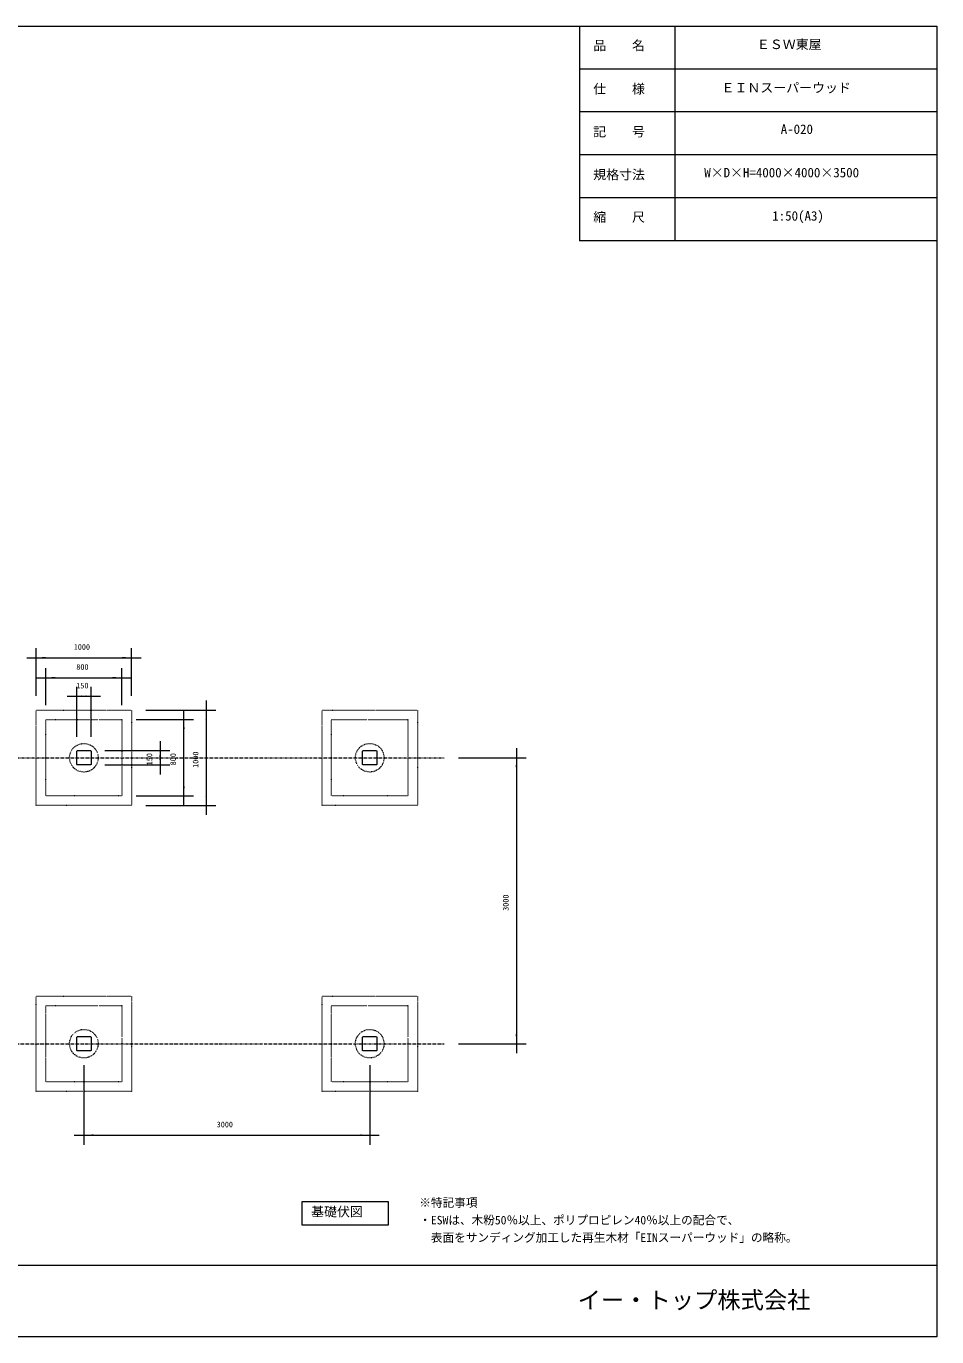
# Model space of a CAD drawing. Units: millimetres, scale not verified. Extents: x -9750 to 9750, y -6875 to 6875.
# Drawn here: x 194 to 9750, y -6875 to 6875 of the extents above; entities that cross this region are included whole.
import ezdxf
from ezdxf.enums import TextEntityAlignment as Align

# ---------------------------------------------------------------- set-up
doc = ezdxf.new("R2010")
doc.units = ezdxf.units.MM
doc.header["$LTSCALE"] = 50
doc.linetypes.add('USER2', pattern=[1.041641, 0.625, -0.208282, 0.069427, -0.138931])
doc.linetypes.add('USER5', pattern=[0.208282, 0.069427, -0.138855])
doc.layers.add('0-1_IMPORTED', color=30, linetype='Continuous', lineweight=18)
doc.styles.add('ＭＳ ゴシック', font='')
doc.styles.get('ＭＳ ゴシック').set_extended_font_data('MS Gothic')

msp = doc.modelspace()

# ---------------------------------------------------------------- linework, layer by layer
at = {"layer": '0-1_IMPORTED'}
for p, q in [((6000, 6875), (6000, 4625)), ((7000, 6875), (7000, 4625)), ((9750, 6425), (6000, 6425)), ((9750, 5975), (6000, 5975)), ((9750, 5525), (6000, 5525)), ((9750, 5075), (6000, 5075)), ((9750, 4625), (6000, 4625)), ((-9750, -6125), (9750, -6125))]:
    msp.add_line(p, q, dxfattribs=at)
at = {"layer": '0-1_IMPORTED', "color": 1}
for p, q in [((299, -150), (299, 350)), ((1299, -150), (1299, 350)), ((199, 250), (299, 250)), ((299, 250), (1299, 250)), ((399, -250), (399, 140)), ((1199, -250), (1199, 140)), ((1299, 250), (1399, 250)), ((299, 40), (399, 40)), ((399, 40), (1199, 40)), ((1199, 40), (1299, 40)), ((724, -580), (724, -55)), ((874, -580), (874, -55)), ((624, -155), (724, -155)), ((724, -155), (874, -155)), ((874, -155), (974, -155)), ((2084, -200), (2084, -300)), ((1349, -400), (1948.12, -400)), ((1449, -300), (2184, -300)), ((1848.12, -400), (1848.12, -300)), ((1848.12, -1200), (1848.12, -400)), ((2084, -300), (2084, -1300)), ((1599.55, -625), (1599.55, -725)), ((1019, -725), (1699.55, -725)), ((1599.55, -725), (1599.55, -875)), ((4731.5, -800), (5439, -800)), ((5339, -700), (5339, -800)), ((5339, -800), (5339, -3800)), ((1019, -875), (1699.55, -875)), ((1599.55, -875), (1599.55, -975)), ((1349, -1200), (1948.12, -1200)), ((1848.12, -1300), (1848.12, -1200)), ((1449, -1300), (2184, -1300)), ((2084, -1300), (2084, -1400)), ((4731.5, -3800), (5439, -3800)), ((5339, -3800), (5339, -3900)), ((799, -4025), (799, -4860)), ((3799, -4025), (3799, -4860)), ((699, -4760), (799, -4760)), ((799, -4760), (3799, -4760)), ((3799, -4760), (3899, -4760))]:
    msp.add_line(p, q, dxfattribs=at)
at = {"layer": '0-1_IMPORTED', "color": 1, "linetype": 'USER2'}
for p, q in [((-6001, -800), (4581.5, -800)), ((-6161, -3800), (4581.5, -3800))]:
    msp.add_line(p, q, dxfattribs=at)
at = {"layer": '0-1_IMPORTED'}
for points in [[(-9750, 6875), (9750, 6875), (9750, -6875), (-9750, -6875)], [(724, -730), (729, -725), (869, -725), (874, -730), (874, -870), (869, -875), (729, -875), (724, -870)], [(3724, -730), (3729, -725), (3869, -725), (3874, -730), (3874, -870), (3869, -875), (3729, -875), (3724, -870)], [(724, -3730), (729, -3725), (869, -3725), (874, -3730), (874, -3870), (869, -3875), (729, -3875), (724, -3870)], [(3724, -3730), (3729, -3725), (3869, -3725), (3874, -3730), (3874, -3870), (3869, -3875), (3729, -3875), (3724, -3870)], [(3091.77, -5455), (3991.77, -5455), (3991.77, -5705), (3091.77, -5705)]]:
    msp.add_lwpolyline(points, close=True, dxfattribs=at)
at = {"layer": '0-1_IMPORTED', "linetype": 'USER5'}
for points in [[(299, -300), (1299, -300), (1299, -1300), (299, -1300)], [(399, -400), (1199, -400), (1199, -1200), (399, -1200)], [(3299, -300), (4299, -300), (4299, -1300), (3299, -1300)], [(3399, -400), (4199, -400), (4199, -1200), (3399, -1200)], [(299, -3300), (1299, -3300), (1299, -4300), (299, -4300)], [(3299, -3300), (4299, -3300), (4299, -4300), (3299, -4300)], [(399, -3400), (1199, -3400), (1199, -4200), (399, -4200)], [(3399, -3400), (4199, -3400), (4199, -4200), (3399, -4200)]]:
    msp.add_lwpolyline(points, close=True, dxfattribs=at)
for centre in [(799, -800), (3799, -800), (799, -3800), (3799, -3800)]:
    msp.add_circle(centre, 150, dxfattribs=at)
at = {"layer": '0-1_IMPORTED', "color": 1}
for points in [[(299, 250), (398.99, 258.75), (398.99, 241.25)], [(1299, 250), (1199.01, 241.25), (1199.01, 258.75)], [(399, 40), (498.99, 48.75), (498.99, 31.25)], [(1199, 40), (1099.01, 31.25), (1099.01, 48.75)], [(724, -155), (823.99, -146.25), (823.99, -163.75)], [(874, -155), (774.01, -163.75), (774.01, -146.25)], [(1848.12, -400), (1856.87, -499.99), (1839.38, -499.99)], [(2084, -300), (2092.75, -399.99), (2075.25, -399.99)], [(1599.55, -725), (1608.3, -824.99), (1590.8, -824.99)], [(1599.55, -875), (1590.8, -775.01), (1608.3, -775.01)], [(5339, -800), (5347.75, -899.99), (5330.25, -899.99)], [(1848.12, -1200), (1839.38, -1100.01), (1856.87, -1100.01)], [(2084, -1300), (2075.25, -1200.01), (2092.75, -1200.01)], [(5339, -3800), (5330.25, -3700.01), (5347.75, -3700.01)], [(799, -4760), (898.99, -4751.25), (898.99, -4768.75)], [(3799, -4760), (3699.01, -4768.75), (3699.01, -4751.25)]]:
    msp.add_solid(points, dxfattribs=at)

# ---------------------------------------------------------------- texts
at = {"layer": '0-1_IMPORTED', "color": 7, "style": 'ＭＳ ゴシック'}
for s, height, p in [('品\u3000\u3000名', 99.51, (6144.25, 6593.56)), ('ＥＳＷ東屋', 99.51, (7862, 6605.31)), ('仕\u3000\u3000様', 99.51, (6144.25, 6138.56)), ('ＥＩＮスーパーウッド', 99.51, (7491.03, 6149.81)), ('記\u3000\u3000号', 99.51, (6144.25, 5688.56)), ('A-020', 99.51, (8112.22, 5715.06)), ('規格寸法', 99.51, (6144.25, 5238.56)), ('W×D×H=4000×4000×3500', 99.51, (7309.75, 5259.56)), ('縮\u3000\u3000尺', 99.51, (6144.25, 4793.56)), ('1:50(A3)', 99.51, (8023.43, 4805.28)), ('1000', 59.71, (693.17, 314.82)), ('800', 59.71, (719.63, 104.82)), ('150', 59.71, (719.62, -90.18)), ('3000', 59.71, (2193.17, -4695.18)), ('基礎伏図', 99.51, (3184.27, -5641.89)), ('※特記事項', 89.56, (4319, -5539.65)), ('・ESWは、木粉50％以上、ポリプロピレン40％以上の配合で、', 89.56, (4319, -5722.89)), ('  表面をサンディング加工した再生木材「EINスーパーウッド」の略称。', 89.56, (4319, -5906.14)), ('イー・トップ株式会社', 179.1, (5981.13, -6632.3))]:
    msp.add_text(s, height=height, dxfattribs=at).set_placement(p, align=Align.BOTTOM_LEFT)
for s, p in [('150', (1534.73, -879.37)), ('800', (1783.31, -879.37)), ('1000', (2019.18, -905.83)), ('3000', (5274.18, -2405.83))]:
    msp.add_text(s, height=59.71, rotation=90, dxfattribs=at).set_placement(p, align=Align.BOTTOM_LEFT)

doc.saveas('drawing.dxf')
